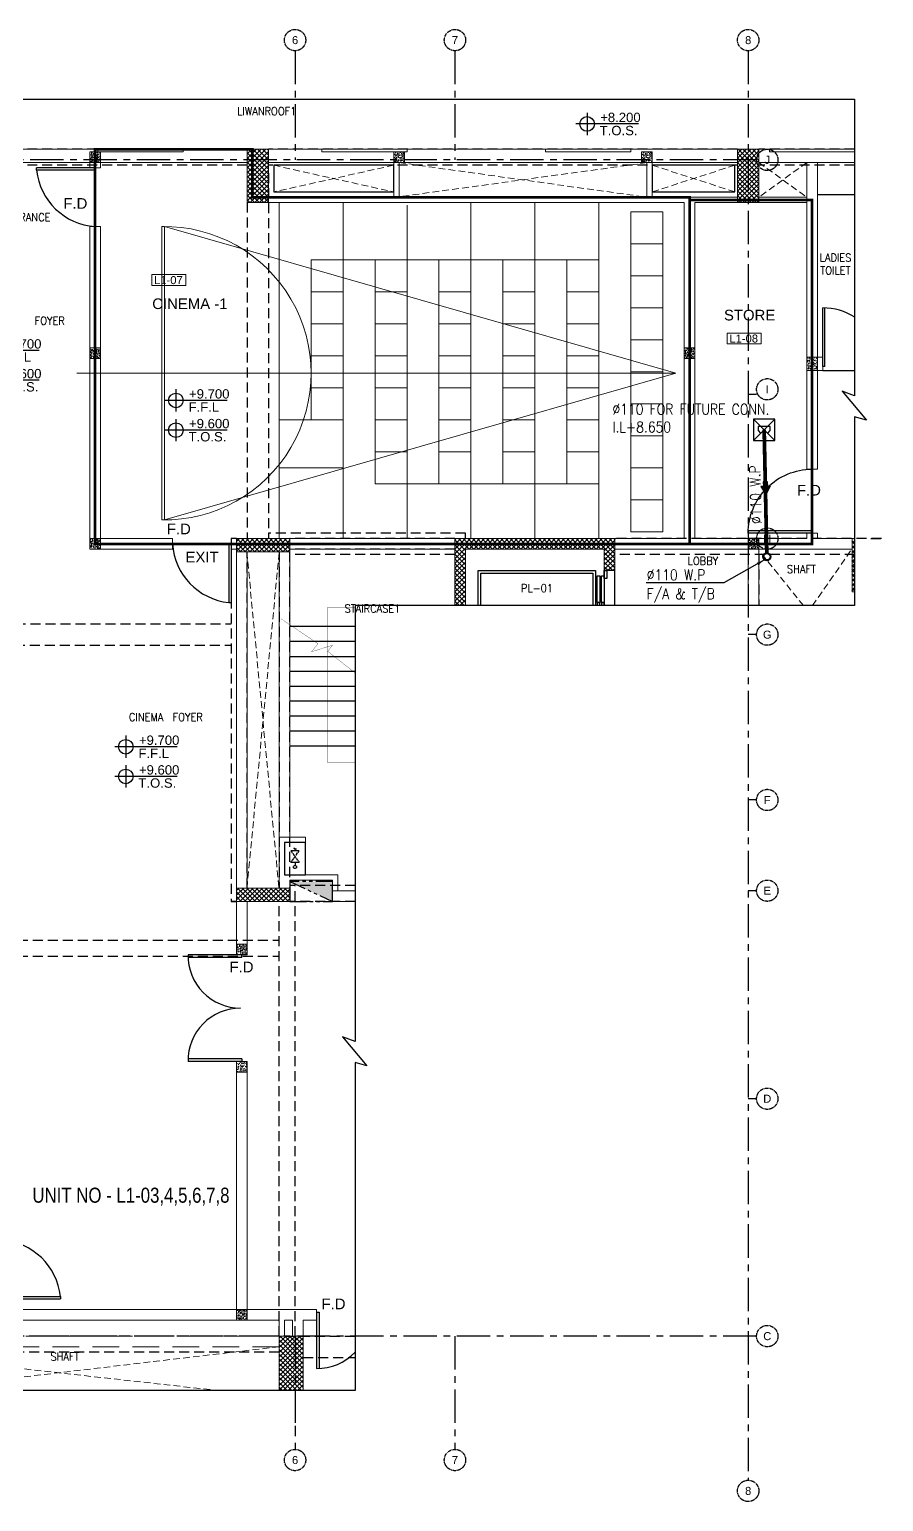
# Model space of a CAD drawing. Header units: millimetres. Extents: x 120409 to 293413, y 279268 to 473550.
# Drawn here: x 141125 to 157148, y 285321 to 312918 of the extents above; entities that cross this region are included whole.
import ezdxf
from ezdxf.enums import TextEntityAlignment as Align

# ---------------------------------------------------------------- set-up
doc = ezdxf.new("R2010")
doc.units = ezdxf.units.MM
doc.header["$LTSCALE"] = 50
doc.header["$MEASUREMENT"] = 0
for name, pattern in [('BASE PLANS-J 2-4-16$0$CENTER', [2, 1.25, -0.25, 0.25, -0.25]), ('BASE PLANS-J 2-4-16$0$HIDDENX2', [0.75, 0.5, -0.25]), ('BASE PLANS-J 2-4-16$0$PHANTOM2', [1.25, 0.625, -0.125, 0.125, -0.125, 0.125, -0.125]), ('BASEMENT$0$HIDDEN', [0.375, 0.25, -0.125]), ('CENTER2', [1.125, 0.75, -0.125, 0.125, -0.125]), ('DASHED2', [9.525, 6.35, -3.175]), ('FF$0$HIDDEN2', [0.1875, 0.125, -0.0625])]:
    doc.linetypes.add(name, pattern=pattern)
for name, color, linetype, lineweight in [('A-DIMENSION', 2, 'Continuous', 9), ('A-LEASING LINE', 255, 'DASHED2', 9), ('A-LEASING NUMBER', 255, 'Continuous', 9), ('BASE PLANS-J 2-4-16$0$A-BLOCK', 255, 'Continuous', 18), ('BASE PLANS-J 2-4-16$0$A-CINEMA DETAILS', 255, 'Continuous', 13), ('BASE PLANS-J 2-4-16$0$A-Concrete post &encasement added 28-3-2011', 255, 'Continuous', 5), ('BASE PLANS-J 2-4-16$0$A-HIDDEN', 8, 'BASE PLANS-J 2-4-16$0$HIDDENX2', 9), ('BASE PLANS-J 2-4-16$0$S-COL', 255, 'Continuous', 20), ('W.P', 40, 'CENTER2', 13)]:
    doc.layers.add(name, color=color, linetype=linetype, lineweight=lineweight)
for name, color, linetype in [('A-LEVEL', 255, 'Continuous'), ('A-TEXT', 255, 'Continuous'), ('BASE PLANS-J 2-4-16$0$A-AXIS', 255, 'Continuous'), ('BASE PLANS-J 2-4-16$0$A-DOOR', 255, 'Continuous'), ('BASE PLANS-J 2-4-16$0$A-TEXT', 255, 'Continuous'), ('BASE PLANS-J 2-4-16$0$AC-Fresh DUCT', 255, 'Continuous'), ('BASE PLANS-J 2-4-16$0$Axis', 8, 'BASE PLANS-J 2-4-16$0$CENTER'), ('BASE PLANS-J 2-4-16$0$BS-TOILET FUR', 255, 'Continuous'), ('BASE PLANS-J 2-4-16$0$ELEV.', 252, 'Continuous'), ('BASE PLANS-J 2-4-16$0$FD', 255, 'Continuous'), ('BASE PLANS-J 2-4-16$0$LIFTS', 8, 'Continuous'), ('BASE PLANS-J 2-4-16$0$P-FIRE-HOSE', 255, 'BASE PLANS-J 2-4-16$0$PHANTOM2'), ('BASE PLANS-J 2-4-16$0$S-COL-HAT', 8, 'Continuous'), ('BASE PLANS-J 2-4-16$0$stair', 8, 'Continuous'), ('DIM', 255, 'Continuous'), ('DIM2', 222, 'Continuous'), ('DR ARROW', 6, 'Continuous'), ('FF$0$A-CONCRETE HIDDEN', 8, 'FF$0$HIDDEN2'), ('OPNG_BOX', 7, 'Continuous'), ('OUT RETAIL', 253, 'Continuous'), ('P-PIPE-DRA', 40, 'Continuous'), ('P-PIPE-DRA-TXT', 181, 'Continuous'), ('PIPE RISE & DROP', 3, 'Continuous'), ('TBK', 7, 'Continuous')]:
    doc.layers.add(name, color=color, linetype=linetype)
doc.styles.add('ARIAL', font='ARIALUNI.TTF')
doc.styles.add('BASE PLANS-J 2-4-16$0$ARIAL', font='ARIALUNI.TTF')
doc.styles.add('BASE PLANS-J 2-4-16$0$style1', font='arial.ttf')
doc.styles.add('FRAME-ARIAL', font='arial.ttf', dxfattribs={"width": 0.8, "height": 0.35})
doc.styles.add('ROMANS', font='ROMANS.shx', dxfattribs={"width": 0.9})
doc.styles.add('SS', font='romand.shx', dxfattribs={"width": 0.85, "height": 200})
doc.styles.add('VK', font='arial.ttf', dxfattribs={"width": 0.8})
doc.dimstyles.new('JAHRA CINEMA', dxfattribs={"dimtxt": 180, "dimasz": 150, "dimexe": 50, "dimexo": 50, "dimgap": 80, "dimtad": 1, "dimdec": 0, "dimlfac": 0.1, "dimzin": 1, "dimdsep": 46, "dimtxsty": 'ROMANS', "dimcen": 0.09, "dimdle": 50, "dimclrd": 222, "dimclre": 222, "dimclrt": 3, "dimadec": 0, "dimazin": 0, "dimtfac": 1, "dimtdec": 0, "dimtix": 1, "dimtmove": 2, "dimatfit": 3, "dimfxl": 0.1, "dimtolj": 1, "dimtzin": 0, "dimlwd": -1, "dimarcsym": 0})
pattern_1 = [(135, (115077.23, 0), (-44.194174, -44.194174), []), (225, (115077.23, 0), (44.194174, -44.194174), [])]
pattern_2 = [(140, (115077.23, 0), (6.275213, 71.726018), [7.5, -82.5]), (85, (115077.23, 0), (-75.219213, -13.875133), [6, -66]), (190.451444, (115077.75, 5.98), (-68.943999, 57.850885), [6.37402, -70.114211]), (136.1842, (115057.23, 1e-15), (16.551928, 106.724133), [11.25, -123.75]), (186.635635, (115058.61, 8.89), (-97.41186, 93.466195), [9.561034, -105.171376]), (81.184164, (115057.23, 1e-15), (-97.41186, 93.466195), [9, -99]), (111, (115062.23, 10), (40.261889, 59.690705), [7.5, -82.5]), (56, (115062.23, 10), (-72.515005, 24.331533), [6, -66]), (161.451445, (115065.585, 14.974), (-32.253115, 84.022238), [6.374019, -70.114211]), (127.5, (115077.23, 0), (-33.2893854, 1.2159855), [0, -65.2, 0, -67, 0, -66.25]), (97.5, (115077.23, 0), (-39.441171, 26.3069537), [0, -38.2, 0, -63.7, 0, -25.25]), (57.5, (115077.23, -22.3), (2.2554872, 53.3822436), [0, -25, 0, -78, 0, -103.5]), (47.5, (115077.23, -32.3), (-10.010498, 58.318617), [0, -32.5, 0, -51.8, 0, -73.5])]

# ---------------------------------------------------------------- blocks, each defined once
blk = doc.blocks.new('BASE PLANS-J 2-4-16$0$ax-new')
at = {"layer": 'BASE PLANS-J 2-4-16$0$Axis', "ltscale": 10}
for p, q in [((-139622, 419318), (-139622, 393099)), ((-135222, 419318), (-135222, 417273)), ((-132222, 419318), (-132222, 417273)), ((-126622, 419318), (-126622, 417273)), ((-123222, 419318), (-123222, 417273)), ((-117822, 419318), (-117822, 417273)), ((-114822, 419318), (-114822, 417273)), ((-109322, 419318), (-109322, 392521)), ((-109164, 417273), (-139655, 417273)), ((-139494, 412873), (-139655, 412873)), ((-109164, 412873), (-109322, 412873)), ((-139494, 410173), (-139655, 410173)), ((-109164, 410173), (-109322, 410173)), ((-139494, 408373), (-139655, 408373)), ((-109164, 408373), (-109322, 408373)), ((-139494, 405273), (-139655, 405273)), ((-109164, 405273), (-109322, 405273)), ((-139494, 403573), (-139655, 403573)), ((-109164, 403573), (-109322, 403573)), ((-139494, 399673), (-139655, 399673)), ((-109164, 399673), (-109322, 399673)), ((-109164, 395223), (-139655, 395223)), ((-135222, 395223), (-135222, 393099)), ((-132222, 395223), (-132222, 393099)), ((-126622, 395223), (-126622, 393099)), ((-123222, 395223), (-123222, 393099)), ((-117822, 395223), (-117822, 393099)), ((-114822, 395223), (-114822, 393099))]:
    blk.add_line(p, q, dxfattribs=at)
at = {"layer": 'BASE PLANS-J 2-4-16$0$Axis'}
for centre in [(-139622, 419518), (-135222, 419518), (-132222, 419518), (-126622, 419518), (-123222, 419518), (-117822, 419518), (-114822, 419518), (-109322, 419518), (-139855, 417273), (-108964, 417273), (-108964, 412972), (-139855, 412873), (-139855, 410173), (-108964, 410173), (-139855, 408373), (-108964, 408373), (-139855, 405273), (-108964, 405273), (-139855, 403573), (-108964, 403573), (-139855, 399673), (-108964, 399673), (-139855, 395222), (-108964, 395222), (-139622, 392899), (-135222, 392899), (-132222, 392899), (-126622, 392899), (-123222, 392899), (-117822, 392899), (-114822, 392899), (-109322, 392321)]:
    blk.add_circle(centre, 200, dxfattribs=at)
at = {"layer": 'BASE PLANS-J 2-4-16$0$Axis', "style": 'BASE PLANS-J 2-4-16$0$style1'}
for s, p in [('1', (-139622, 419518)), ('2', (-135222, 419518)), ('3', (-132222, 419518)), ('4', (-126622, 419518)), ('5', (-123219, 419518)), ('6', (-117822, 419518)), ('7', (-114822, 419518)), ('8', (-109322, 419518)), ('J', (-139855, 417273)), ('J', (-108964, 417273)), ('I', (-139855, 412873)), ('I', (-108964, 412972)), ('H', (-139855, 410173)), ('H', (-108964, 410173)), ('G', (-139855, 408373)), ('G', (-108964, 408373)), ('F', (-139855, 405273)), ('F', (-108964, 405273)), ('E', (-139855, 403573)), ('E', (-108964, 403573)), ('D', (-139855, 399673)), ('D', (-108964, 399673)), ('C', (-139855, 395222)), ('C', (-108964, 395222)), ('1', (-139622, 392899)), ('2', (-135222, 392899)), ('3', (-132222, 392899)), ('4', (-126622, 392899)), ('5', (-123219, 392899)), ('6', (-117822, 392899)), ('7', (-114822, 392899)), ('8', (-109322, 392321))]:
    blk.add_text(s, height=150, dxfattribs=at).set_placement(p, align=Align.MIDDLE)
blk = doc.blocks.new('BASE PLANS-J 2-4-16$0$DOOR SINGLE1')
at = {"layer": 'BASE PLANS-J 2-4-16$0$A-DOOR'}
for p, q in [((-11552.4, 19407.6), (-11555.3, 19407.6)), ((-11555.3, 19407.6), (-11555.3, 19327.6)), ((-11552.4, 19407.6), (-11552.4, 19327.6))]:
    blk.add_line(p, q, dxfattribs=at)
blk.add_arc((-11555.3, 19407.6), 80, 270, 0, dxfattribs=at)
blk = doc.blocks.new('BASE PLANS-J 2-4-16$0$fc1')
at = {"layer": 'BASE PLANS-J 2-4-16$0$P-FIRE-HOSE'}
for p, q in [((152, 200), (113, 200)), ((370, 200), (425, 200))]:
    blk.add_line(p, q, dxfattribs=at)
for points in [[(0, 0), (600, 0), (600, 400), (0, 400)], [(370, 280), (370, 120), (152, 280), (152, 120)]]:
    blk.add_lwpolyline(points, close=True, dxfattribs=at)
blk.add_circle((455, 200), 30.6, dxfattribs=at)
for centre, radius, start, end in [((134, 188), 23.9, 148.913, 211.087), ((90, 214), 26.5, 328.913, 26.8513)]:
    blk.add_arc(centre, radius, start, end, dxfattribs=at)
blk = doc.blocks.new('BASE PLANS-J 2-4-16$0$fcd')
at = {"layer": 'BASE PLANS-J 2-4-16$0$P-FIRE-HOSE'}
h = blk.add_hatch(color=256, dxfattribs=at)
h.dxf.hatch_style = 1
h.paths.add_polyline_path([(-80, 0), (-80, -37), (0, -37), (-33.5, -21.5), (-34.2, -21.2), (-34.9, -20.9)])
blk.add_line((0, -37), (-80, 0), dxfattribs=at)
blk.add_lwpolyline([(-80, -37), (0, -37), (0, 0), (-80, 0)], close=True, dxfattribs=at)
blk = doc.blocks.new('HK')
for points in [[(82.2, 0), (-17.8, 0)], [(0, 17.8), (0, -17.8)]]:
    blk.add_lwpolyline(points)
blk.add_circle((0, 0), 11.7)
at = {"style": 'VK'}
for tag, p in [('REL', (21, 3)), ('APS', (20.2, -18))]:
    blk.add_attdef(tag, p, '', height=15, dxfattribs=at)
blk = doc.blocks.new('LEASING')
at = {"layer": 'A-LEASING NUMBER'}
blk.add_lwpolyline([(271, 87), (799, 87), (799, 255), (271, 255)], close=True, dxfattribs=at)
at = {"layer": 'A-LEASING NUMBER', "style": 'ARIAL'}
blk.add_attdef('4TH-01', text='', height=100, dxfattribs=at).set_placement((530, 170), align=Align.MIDDLE_CENTER)
blk = doc.blocks.new('A$C15096C43')
at = {"layer": 'FF$0$A-CONCRETE HIDDEN', "ltscale": 30}
for p, q in [((3800, 600), (0, 600)), ((20503, 600), (4200, 600)), ((12400, 600), (12400, -8300)), ((12800, 600), (12800, -8300)), ((29700, 600), (20903, 600)), ((31897, 600), (30100, 600)), ((3800, 300), (0, 300)), ((12400, 300), (4200, 300)), ((20503, 300), (12800, 300)), ((29699, 300), (20899, 300)), ((31897, 300), (30100, 300)), ((-400, 0), (-400, -7700)), ((-150, 0), (-150, -7700)), ((20899, 150), (20899, -6700)), ((3800, -400), (3800, -8300)), ((4100, -400), (4100, -8300)), ((20499, -400), (20499, -6700)), ((32400, -6700), (27400, -6700)), ((32200, -6700), (32440, -6700)), ((20499, -13250), (20499, -6950)), ((21099, -6950), (21099, -13250)), ((21298, -6950), (21299, -13500)), ((31900, -7000), (27400, -7000)), ((29900, -7000), (29900, -7957)), ((30099, -7000), (30099, -7957)), ((-400, -8500), (-400, -9584)), ((6799, -8300), (-100, -8300)), ((-100, -8300), (-100, -9584)), ((6799, -8500), (-1, -8500)), ((6700, -11600), (6700, -8500)), ((7999, -8300), (20199, -8300)), ((7000, -11629), (7000, -8729)), ((7798, -14250), (7798, -8600)), ((7998, -14250), (7998, -8600)), ((7999, -8700), (12300, -8700)), ((13050, -8700), (20199, -8700)), ((15850, -13000), (15850, -8700)), ((16150, -13000), (16150, -8700)), ((7000, -11600), (7000, -14200)), ((22526, -13200), (21299, -13200)), ((21401, -21650), (21401, -13200)), ((20300, -13500), (20199, -13500)), ((20300, -13250), (20299, -13250)), ((21101, -21650), (21101, -13500)), ((22526, -13500), (21299, -13500)), ((21303, -13290), (21303, -13290)), ((15800, -21650), (15800, -13600)), ((16200, -21650), (16200, -13600)), ((7999, -14150), (15800, -14150)), ((16200, -14225), (21100, -14225)), ((7750, -14550), (7750, -21650)), ((7999, -14550), (15800, -14550)), ((8150, -14550), (8150, -21650)), ((10650, -21150), (10650, -14550, 0)), ((10900, -21400), (10900, -14550, 0)), ((12349, -14550), (12349, -21650)), ((12650, -14550), (12650, -21650)), ((16200, -14525), (21100, -14525)), ((7750, -16250), (7750, -21150)), ((7750, -16250), (7950, -16250)), ((7950, -16250), (7950, -21150)), ((6443, -21150), (7750, -21150)), ((6443, -21150), (7750, -21150)), ((10650, -21150), (7950, -21150)), ((10900, -21400), (7750, -21400)), ((6443, -21650), (12299, -21650)), ((21101, -21650), (12600, -21650)), ((21211, -21650), (22526, -21650)), ((6443, -22050), (12350, -22050)), ((21101, -21950), (12600, -21950)), ((21550, -22050), (22526, -22050)), ((21400, -23050), (21400, -23569))]:
    blk.add_line(p, q, dxfattribs=at)
for points in [[(24600, -6700), (24600, -6600), (20900, -6600)], [(20300, -6700), (20199, -6700), (20199, -13500), (20300, -13500)], [(24400, -6700), (21300, -6700)], [(24400, -6900), (21300, -6900)], [(24400, -7000), (21300, -7000)]]:
    blk.add_lwpolyline(points, dxfattribs=at)
blk = doc.blocks.new('FFC')
at = {"layer": 'P-PIPE-DRA', "color": 3, "ltscale": 10000}
blk.add_lwpolyline([(-263, -200), (137, -200), (137, 200), (-263, 200)], close=True, dxfattribs=at)
blk.add_lwpolyline([(-127, -68), (-80, -115), (0, -115), (0, 115), (-80, 115), (-127, 68)], dxfattribs=at)
blk = doc.blocks.new('OPNG-BOX')
at = {"layer": 'OPNG_BOX', "linetype": 'BASEMENT$0$HIDDEN', "ltscale": 300}
for p, q in [((86692, 74724), (87092, 74324)), ((87092, 74724), (86692, 74324))]:
    blk.add_line(p, q, dxfattribs=at)
blk.add_lwpolyline([(86692, 74324), (87092, 74324), (87092, 74724), (86692, 74724)], close=True, dxfattribs=at)
blk = doc.blocks.new('ARR')
at = {"layer": 'DR ARROW'}
h = blk.add_hatch(color=256, dxfattribs=at)
h.paths.add_polyline_path([(0, 0), (-45.5, 27), (-45.5, -27)])
h.paths.add_polyline_path([(-45.5, 12), (-71.4, 12), (-71.4, -12), (-45.5, -12)])
for p, q in [((-45.5, 27), (0, 0)), ((-45.5, -27), (-45.5, 27)), ((-45.5, -27), (0, 0))]:
    blk.add_line(p, q, dxfattribs=at)
blk.add_lwpolyline([(-71.4, 12), (-45.5, 12), (-45.5, -12), (-71.4, -12)], close=True, dxfattribs=at)

msp = doc.modelspace()

# ---------------------------------------------------------------- hatches: boundary and pattern name
at = {"layer": 'BASE PLANS-J 2-4-16$0$A-Concrete post &encasement added 28-3-2011', "ltscale": 15}
h = msp.add_hatch(dxfattribs=at)
h.set_pattern_fill('AR-CONC', color=256, scale=10, angle=90)
h.set_pattern_definition(pattern_2)
h.paths.add_polyline_path([(142258, 310623), (142458, 310623), (142458, 310423), (142258, 310423)])
h = msp.add_hatch(dxfattribs=at)
h.set_pattern_fill('AR-CONC', color=256, scale=10, angle=90)
h.set_pattern_definition([(140, (123477.446, -2e-05), (6.275213, 71.726018), [7.5, -82.5]), (85, (123477.446, -2e-05), (-75.219213, -13.875133), [6, -66]), (190.451444, (123477.97, 5.98), (-68.943999, 57.850885), [6.37402, -70.114211]), (136.1842, (123457.446, -2e-05), (16.551928, 106.724133), [11.25, -123.75]), (186.635635, (123458.82, 8.89), (-97.41186, 93.466195), [9.561034, -105.171376]), (81.184164, (123457.45, -2e-05), (-97.41186, 93.466195), [9, -99]), (111, (123462.446, 10), (40.261889, 59.690705), [7.5, -82.5]), (56, (123462.446, 10), (-72.515005, 24.331533), [6, -66]), (161.451445, (123465.8, 14.974), (-32.253115, 84.022238), [6.374019, -70.114211]), (127.5, (123477.446, -2e-05), (-33.2893854, 1.2159855), [0, -65.2, 0, -67, 0, -66.25]), (97.5, (123477.446, -2e-05), (-39.441171, 26.3069537), [0, -38.2, 0, -63.7, 0, -25.25]), (57.5, (123477.446, -22.3), (2.2554872, 53.3822436), [0, -25, 0, -78, 0, -103.5]), (47.5, (123477.446, -32.3), (-10.010498, 58.318617), [0, -32.5, 0, -51.8, 0, -73.5])])
h.paths.add_polyline_path([(147958, 310623), (148158, 310623), (148158, 310423), (147958, 310423)])
h = msp.add_hatch(dxfattribs=at)
h.set_pattern_fill('AR-CONC', color=256, scale=10, angle=90)
h.set_pattern_definition([(140, (128128.42, 0.0002), (6.275213, 71.726018), [7.5, -82.5]), (85, (128128.42, 0.0002), (-75.219213, -13.875133), [6, -66]), (190.451444, (128128.94, 5.98), (-68.943999, 57.850885), [6.37402, -70.114211]), (136.1842, (128108.42, 0.0002), (16.551928, 106.724133), [11.25, -123.75]), (186.635635, (128109.8, 8.89), (-97.41186, 93.466195), [9.561034, -105.171376]), (81.184164, (128108.42, 0.0002), (-97.41186, 93.466195), [9, -99]), (111, (128113.42, 10), (40.261889, 59.690705), [7.5, -82.5]), (56, (128113.42, 10), (-72.515005, 24.331533), [6, -66]), (161.451445, (128116.774, 14.974), (-32.253115, 84.022238), [6.374019, -70.114211]), (127.5, (128128.42, 0.0002), (-33.2893854, 1.2159855), [0, -65.2, 0, -67, 0, -66.25]), (97.5, (128128.42, 0.0002), (-39.441171, 26.3069537), [0, -38.2, 0, -63.7, 0, -25.25]), (57.5, (128128.42, -22.3), (2.2554872, 53.3822436), [0, -25, 0, -78, 0, -103.5]), (47.5, (128128.42, -32.3), (-10.010498, 58.318617), [0, -32.5, 0, -51.8, 0, -73.5])])
h.paths.add_polyline_path([(152609, 310623), (152809, 310623), (152809, 310423), (152609, 310423)])
h = msp.add_hatch(dxfattribs=at)
h.set_pattern_fill('AR-CONC', color=256, scale=10, angle=90)
h.set_pattern_definition(pattern_2)
h.paths.add_polyline_path([(142258, 306948), (142458, 306948), (142458, 306748), (142258, 306748)])
h = msp.add_hatch(dxfattribs=at)
h.set_pattern_fill('AR-CONC', color=256, scale=10, angle=90)
h.set_pattern_definition(pattern_2)
h.paths.add_polyline_path([(153408, 306948), (153608, 306948), (153608, 306748), (153408, 306748)])
h = msp.add_hatch(dxfattribs=at)
h.set_pattern_fill('AR-CONC', color=256, scale=10, angle=90)
h.set_pattern_definition(pattern_2)
h.paths.add_polyline_path([(155708, 306773), (155908, 306773), (155908, 306523), (155708, 306523)])
h = msp.add_hatch(dxfattribs=at)
h.set_pattern_fill('AR-CONC', color=256, scale=10, angle=90)
h.set_pattern_definition(pattern_2)
h.paths.add_polyline_path([(142258, 303373), (142458, 303373), (142458, 303173), (142258, 303173)])
h = msp.add_hatch(dxfattribs=at)
h.set_pattern_fill('AR-CONC', color=256, scale=10, angle=90)
h.set_pattern_definition(pattern_2)
h.paths.add_polyline_path([(154608, 303373), (154808, 303373), (154808, 303173), (154608, 303173)])
h = msp.add_hatch(dxfattribs=at)
h.set_pattern_fill('AR-CONC', color=256, scale=10, angle=90)
h.set_pattern_definition(pattern_2)
h.paths.add_polyline_path([(145008, 295773), (145208, 295773), (145208, 295573), (145008, 295573)])
h = msp.add_hatch(dxfattribs=at)
h.set_pattern_fill('AR-CONC', color=256, scale=10, angle=90)
h.set_pattern_definition(pattern_2)
h.paths.add_polyline_path([(145008, 293573), (145208, 293573), (145208, 293373), (145008, 293373)])
h = msp.add_hatch(dxfattribs=at)
h.set_pattern_fill('AR-CONC', color=256, scale=10, angle=90)
h.set_pattern_definition([(140, (119577.17, -0.0003), (6.275213, 71.726018), [7.5, -82.5]), (85, (119577.17, -0.0003), (-75.219213, -13.875133), [6, -66]), (190.451444, (119577.69, 5.98), (-68.943999, 57.850885), [6.37402, -70.114211]), (136.1842, (119557.17, -0.0003), (16.551928, 106.724133), [11.25, -123.75]), (186.635635, (119558.55, 8.89), (-97.41186, 93.466195), [9.561034, -105.171376]), (81.184164, (119557.17, -0.0003), (-97.41186, 93.466195), [9, -99]), (111, (119562.17, 10), (40.261889, 59.690705), [7.5, -82.5]), (56, (119562.17, 10), (-72.515005, 24.331533), [6, -66]), (161.451445, (119565.524, 14.974), (-32.253115, 84.022238), [6.374019, -70.114211]), (127.5, (119577.168, -0.0003), (-33.2893854, 1.2159855), [0, -65.2, 0, -67, 0, -66.25]), (97.5, (119577.17, -0.0003), (-39.441171, 26.3069537), [0, -38.2, 0, -63.7, 0, -25.25]), (57.5, (119577.168, -22.3), (2.2554872, 53.3822436), [0, -25, 0, -78, 0, -103.5]), (47.5, (119577.17, -32.3), (-10.010498, 58.318617), [0, -32.5, 0, -51.8, 0, -73.5])])
h.paths.add_polyline_path([(145008, 288923), (145208, 288923), (145208, 288723), (145008, 288723)])
at = {"layer": 'BASE PLANS-J 2-4-16$0$S-COL-HAT', "ltscale": 15}
h = msp.add_hatch(dxfattribs=at)
h.set_pattern_fill('ANSI37', color=256, scale=500, angle=90)
h.set_pattern_definition(pattern_1)
h.paths.add_polyline_path([(145607, 310673), (145207, 310673), (145207, 309673), (145607, 309673)])
h = msp.add_hatch(dxfattribs=at)
h.set_pattern_fill('ANSI37', color=256, scale=500, angle=90)
h.set_pattern_definition(pattern_1)
h.paths.add_polyline_path([(154808, 310673), (154408, 310673), (154408, 309673), (154808, 309673)])
h = msp.add_hatch(dxfattribs=at)
h.set_pattern_fill('ANSI37', color=256, scale=500, angle=90)
h.set_pattern_definition(pattern_1)
h.paths.add_polyline_path([(145008, 303373), (145008, 303123), (146008, 303123), (146008, 303373)])
h = msp.add_hatch(dxfattribs=at)
h.set_pattern_fill('ANSI37', color=256, scale=500, angle=90)
h.set_pattern_definition(pattern_1)
h.paths.add_polyline_path([(149108, 302116), (149308, 302116), (149308, 303173), (151908, 303173), (151908, 302773), (152108, 302773), (152108, 303373), (149108, 303373)])
h = msp.add_hatch(dxfattribs=at)
h.set_pattern_fill('ANSI37', color=256, scale=500, angle=90)
h.set_pattern_definition(pattern_1)
h.paths.add_polyline_path([(156605, 302373), (156605, 303373), (156558, 303373), (156558, 302373)])
h = msp.add_hatch(dxfattribs=at)
h.set_pattern_fill('ANSI37', color=256, scale=500, angle=90)
h.set_pattern_definition(pattern_1)
h.paths.add_polyline_path([(145008, 296823), (145008, 296573), (146008, 296573), (146008, 296823)])
h = msp.add_hatch(dxfattribs=at)
h.set_pattern_fill('ANSI37', color=256, scale=500, angle=90)
h.set_pattern_definition(pattern_1)
h.paths.add_polyline_path([(145808, 287402), (146258, 287402), (146258, 288422), (145808, 288422)])

# ---------------------------------------------------------------- linework, layer by layer
at = {"layer": 'A-LEASING LINE', "const_width": 50}
for points in [[(142358, 310673), (145308, 310673), (145308, 309773), (153508, 309773), (153508, 303273), (142358, 303273)], [(153508, 303273), (155808, 303273), (155808, 309723), (153508, 309723)]]:
    msp.add_lwpolyline(points, close=True, dxfattribs=at)
at = {"layer": 'BASE PLANS-J 2-4-16$0$A-BLOCK'}
for p, q in [((142408, 310673), (139808, 310673)), ((142408, 310673), (144008, 310673)), ((146608, 310673), (148208, 310673)), ((150808, 310673), (152408, 310673)), ((155008, 310673), (156608, 310673)), ((137508, 310423), (145207, 310423)), ((142258, 310423), (145207, 310423)), ((145207, 310423), (142258, 310423)), ((142258, 310323), (142258, 310423)), ((142258, 310323), (142458, 310323)), ((142458, 310323), (142458, 310423)), ((145607, 310423), (153608, 310423)), ((152809, 310423), (152809, 309773)), ((153608, 310423), (154408, 310423)), ((154808, 310423), (156605, 310423)), ((155708, 310423), (155708, 304673)), ((155908, 310423), (155908, 308073)), ((152709, 309773), (145607, 309773)), ((145607, 309673), (153408, 309673)), ((147008, 308598), (147008, 309673)), ((149408, 308598), (149408, 309673)), ((150608, 308598), (150608, 309673)), ((151808, 308598), (151808, 309673)), ((154408, 309773), (152809, 309773)), ((153408, 309673), (153408, 303373)), ((153608, 309673), (153608, 303373)), ((153608, 309673), (154408, 309673)), ((154808, 309773), (155708, 309773)), ((154808, 309673), (155708, 309673)), ((148208, 308598), (148208, 309623)), ((142258, 309223), (142458, 309223)), ((142258, 307823), (142258, 309223)), ((142458, 303373), (142458, 309223)), ((146408, 308598), (151808, 308598)), ((155908, 308073), (155908, 304673)), ((142258, 303173), (142258, 307823)), ((156008, 306773), (155908, 306773)), ((156008, 306523), (156008, 306773)), ((156008, 306523), (155908, 306523)), ((147008, 304698), (147008, 303373)), ((148208, 304398), (151808, 304398)), ((148208, 304398), (148208, 303373)), ((149408, 304473), (149408, 303373)), ((150608, 304473), (150608, 303373)), ((151808, 304473), (151808, 303373)), ((155908, 304673), (155708, 304673, 0)), ((143808, 303373), (142458, 303373)), ((143808, 303173), (143808, 303373)), ((149108, 303373), (144908, 303373)), ((144908, 303173), (144908, 303373)), ((146405, 303373), (148958, 303373)), ((153408, 303373), (152108, 303373)), ((155708, 303373), (153608, 303373)), ((155708, 303473), (155708, 303373)), ((155908, 303473), (155708, 303473)), ((155908, 303473), (155908, 303373)), ((156558, 303373), (155908, 303373)), ((142258, 303173), (143808, 303173)), ((145008, 303173), (144908, 303173)), ((145008, 303123), (145008, 295573)), ((145208, 303123), (145208, 296823)), ((149108, 303173), (146008, 303173)), ((152108, 303173), (154609, 303173)), ((154609, 303173), (154609, 302116)), ((154808, 303173), (156558, 303173)), ((154809, 302116), (154809, 303173)), ((147234, 296773), (146808, 296773)), ((145208, 296573), (145208, 295573)), ((145208, 295573), (145008, 295573)), ((145208, 293573), (145008, 293573)), ((145008, 288923), (145008, 293573)), ((137308, 288723), (145808, 288723)), ((140708, 288923), (145008, 288923)), ((144429, 288723), (141697, 288723)), ((145908, 288723), (146058, 288723)), ((146058, 288422), (146058, 288723)), ((146258, 288422), (146258, 288723)), ((146508, 288723), (146259, 288723)), ((146508, 288923), (146508, 288723)), ((146258, 288422), (146258, 288502))]:
    msp.add_line(p, q, dxfattribs=at)
for points in [[(142408, 310673), (142408, 310623), (144008, 310623), (144008, 310673), (146608, 310673), (146608, 310623), (148208, 310623), (148208, 310673), (150808, 310673)], [(150808, 310673), (150808, 310623), (152408, 310623), (152408, 310673)], [(152408, 310673), (155008, 310673)], [(155008, 310673), (155008, 310623), (156608, 310623), (156608, 310673)], [(147958, 310423), (147958, 309773)], [(148058, 310423), (148058, 309773)], [(152709, 310423), (152709, 309773), (152709, 309773)], [(143608, 309224), (143658, 309224), (143658, 303722), (143608, 303722), (143608, 309224)], [(145808, 296823), (145808, 303123)], [(146008, 297773), (146008, 303123)], [(146307, 297673), (146307, 297773), (145808, 297773), (145808, 296823), (146008, 296823), (146008, 296973), (146808, 296973), (146808, 296773), (146908, 296773), (146908, 297073), (145907, 297073), (145907, 297673), (146307, 297673)], [(146008, 297073), (146008, 297073)], [(146008, 296973), (146808, 296973), (146808, 296573), (147234, 296573)], [(146508, 288923), (145208, 288923), (145208, 293573)], [(145808, 288422), (145808, 288723)], [(145908, 288422), (145908, 288723)]]:
    msp.add_lwpolyline(points, dxfattribs=at)
at = {"layer": 'BASE PLANS-J 2-4-16$0$A-CINEMA DETAILS'}
for p, q in [((145807, 303373), (145807, 309673)), ((153252, 306473), (143658, 309224)), ((147008, 308598), (147008, 305598)), ((142012, 306473), (153252, 306473)), ((143658, 303722), (153252, 306473))]:
    msp.add_line(p, q, dxfattribs=at)
for points in [[(153008, 309498), (153008, 303498), (152408, 303498), (152408, 309498)], [(152408, 309498), (153008, 309498)], [(153008, 308898), (152408, 308898)], [(146408, 305598), (146408, 308598)], [(146408, 308598), (147008, 308598)], [(148208, 308598), (148208, 304398), (147608, 304398), (147608, 308598)], [(147608, 308598), (148208, 308598)], [(149408, 308598), (149408, 304398), (148808, 304398), (148808, 308598)], [(148808, 308598), (149408, 308598)], [(150608, 308598), (150608, 304398), (150008, 304398), (150008, 308598)], [(150008, 308598), (150608, 308598)], [(151808, 308598), (151808, 304398), (151208, 304398), (151208, 308598)], [(151208, 308598), (151808, 308598)], [(153008, 308298), (152408, 308298)], [(147008, 307998), (146408, 307998)], [(148208, 307998), (147608, 307998)], [(149408, 307998), (148808, 307998)], [(150608, 307998), (150008, 307998)], [(151808, 307998), (151208, 307998)], [(153008, 307698), (152408, 307698)], [(147008, 307398), (146408, 307398)], [(148208, 307398), (147608, 307398)], [(149408, 307398), (148808, 307398)], [(150608, 307398), (150008, 307398)], [(151808, 307398), (151208, 307398)], [(153008, 307098), (152408, 307098)], [(147008, 306798), (146408, 306798)], [(148208, 306798), (147608, 306798)], [(149408, 306798), (148808, 306798)], [(150608, 306798), (150008, 306798)], [(151808, 306798), (151208, 306798)], [(153008, 306498), (152408, 306498)], [(147008, 306198), (146408, 306198)], [(148208, 306198), (147608, 306198)], [(149408, 306198), (148808, 306198)], [(150608, 306198), (150008, 306198)], [(151808, 306198), (151208, 306198)], [(153008, 305898), (152408, 305898)], [(148208, 305598), (147608, 305598)], [(149408, 305598), (148808, 305598)], [(150608, 305598), (150008, 305598)], [(151808, 305598), (151208, 305598)], [(153008, 305298), (152408, 305298)], [(148208, 304998), (147608, 304998)], [(149408, 304998), (148808, 304998)], [(150608, 304998), (150008, 304998)], [(151808, 304998), (151208, 304998)], [(153008, 304698), (152408, 304698)], [(153008, 304098), (152408, 304098)]]:
    msp.add_lwpolyline(points, dxfattribs=at)
msp.add_lwpolyline([(145808, 305598), (147008, 305598), (147008, 304698), (145807, 304698)], close=True, dxfattribs=at)
msp.add_arc((143657, 306473), 2751, 268.9843, 91.0157, dxfattribs=at)
at = {"layer": 'BASE PLANS-J 2-4-16$0$A-Concrete post &encasement added 28-3-2011', "ltscale": 15}
for points in [[(142258, 310623), (142458, 310623), (142458, 310423), (142258, 310423)], [(147958, 310623), (148158, 310623), (148158, 310423), (147958, 310423)], [(152609, 310623), (152809, 310623), (152809, 310423), (152609, 310423)], [(142258, 306948), (142458, 306948), (142458, 306748), (142258, 306748)], [(153408, 306948), (153608, 306948), (153608, 306748), (153408, 306748)], [(155708, 306773), (155908, 306773), (155908, 306523), (155708, 306523)], [(142258, 303373), (142458, 303373), (142458, 303173), (142258, 303173)], [(154609, 303373), (154809, 303373), (154809, 303173), (154609, 303173)], [(145008, 295773), (145208, 295773), (145208, 295573), (145008, 295573)], [(145008, 293573), (145208, 293573), (145208, 293373), (145008, 293373)], [(145008, 288923), (145208, 288923), (145208, 288723), (145008, 288723)]]:
    msp.add_lwpolyline(points, close=True, dxfattribs=at)
at = {"layer": 'BASE PLANS-J 2-4-16$0$A-DOOR'}
for p, q in [((142358, 310323), (141258, 310323)), ((141258, 310280), (141258, 310323)), ((142358, 310280), (141258, 310280)), ((156008, 306598), (156008, 307698)), ((156047, 306598), (156047, 307698)), ((156047, 306598), (156008, 306598)), ((144865, 303273), (144865, 302173)), ((144865, 303273), (144908, 303273)), ((144908, 303273), (144908, 302173)), ((145108, 295573), (144101, 295573)), ((145108, 295523), (145108, 295573)), ((145108, 295523), (144101, 295523)), ((145108, 293623), (144101, 293623)), ((145108, 293573), (144101, 293573)), ((145108, 293623), (145108, 293573)), ((140608, 289166), (141708, 289166)), ((140608, 289123), (141708, 289123)), ((141708, 289166), (141708, 289123)), ((146508, 288873), (146508, 287816)), ((146508, 288873), (146558, 288873)), ((146558, 288873), (146558, 287816))]:
    msp.add_line(p, q, dxfattribs=at)
msp.add_lwpolyline([(144865, 302173), (144908, 302173)], dxfattribs=at)
for centre, radius, start, end in [((142441, 310410), 1190, 186.2863, 265.9901), ((156008, 306598), 1100, 57.0822, 90), ((144995, 303356), 1190, 184.0099, 263.7137), ((145084, 295555), 983, 179.1297, 269.9443), ((145085, 293588), 984, 90.1051, 180.8782), ((140524, 289036), 1190, 6.2863, 85.9901), ((146523, 288800), 984, 269.1218, 316.2593)]:
    msp.add_arc(centre, radius, start, end, dxfattribs=at)
at = {"layer": 'BASE PLANS-J 2-4-16$0$A-HIDDEN', "ltscale": 5}
for p, q in [((145708, 310373), (147958, 309872)), ((147958, 310373), (145708, 309873)), ((148058, 310422), (152709, 309773)), ((152709, 310421), (148058, 309781)), ((152809, 310373), (154358, 309873)), ((154358, 310373), (152809, 309873)), ((154808, 310423), (155708, 309773)), ((155708, 310423), (154808, 309773)), ((145204, 303123), (145806, 296823)), ((145207, 296823), (145808, 303098)), ((155645, 302116), (154819, 303140)), ((155814, 302116), (156558, 303181)), ((137308, 288222), (144667, 287402)), ((145808, 288222), (138839, 287402))]:
    msp.add_line(p, q, dxfattribs=at)
at = {"layer": 'BASE PLANS-J 2-4-16$0$A-HIDDEN', "ltscale": 20}
msp.add_line((137308, 288422), (145809, 288422), dxfattribs=at)
msp.add_lwpolyline([(145809, 287402), (145809, 288222), (137308, 288222), (137308, 287402)], dxfattribs=at)
at = {"layer": 'BASE PLANS-J 2-4-16$0$AC-Fresh DUCT', "ltscale": 5}
for points in [[(147958, 310373), (145708, 310373), (145708, 309873), (147958, 309872)], [(154358, 310373), (152809, 310373), (152809, 309873), (154358, 309873)]]:
    msp.add_lwpolyline(points, close=True, dxfattribs=at)
at = {"layer": 'BASE PLANS-J 2-4-16$0$BS-TOILET FUR'}
msp.add_line((155908, 309823), (156605, 309823), dxfattribs=at)
at = {"layer": 'BASE PLANS-J 2-4-16$0$ELEV.'}
msp.add_line((156008, 306523), (156605, 306523), dxfattribs=at)
at = {"layer": 'BASE PLANS-J 2-4-16$0$LIFTS'}
msp.add_line((152108, 302116), (152108, 302773), dxfattribs=at)
for points in [[(149543, 302116), (149543, 302773), (151743, 302773), (151743, 302116)], [(149593, 302116), (149593, 302723), (151693, 302723), (151693, 302116)], [(151828, 302116), (151828, 302168), (151778, 302168), (151778, 302116)], [(151908, 302116), (151908, 302168), (151858, 302168), (151858, 302116)]]:
    msp.add_lwpolyline(points, dxfattribs=at)
for points in [[(151908, 302773), (151958, 302773), (151958, 302623), (151908, 302623)], [(151778, 302678), (151828, 302678), (151828, 302178), (151778, 302178)], [(151858, 302678), (151908, 302678), (151908, 302178), (151858, 302178)]]:
    msp.add_lwpolyline(points, close=True, dxfattribs=at)
at = {"layer": 'BASE PLANS-J 2-4-16$0$S-COL', "ltscale": 15}
for points in [[(145207, 309673), (145607, 309673), (145607, 310673), (145207, 310673)], [(154408, 309673), (154808, 309673), (154808, 310673), (154408, 310673)], [(145008, 303373), (145008, 303123), (146008, 303123), (146008, 303373)], [(145008, 296823), (145008, 296573), (146008, 296573), (146008, 296823)]]:
    msp.add_lwpolyline(points, close=True, dxfattribs=at)
for points in [[(149308, 302116), (149308, 303173), (151908, 303173), (151908, 302773), (152108, 302773), (152108, 303373), (149108, 303373), (149108, 302116)], [(156605, 303373), (156558, 303373), (156558, 302373), (156605, 302373)], [(146258, 287402), (146258, 288422), (145808, 288422), (145808, 287402)]]:
    msp.add_lwpolyline(points, dxfattribs=at)
at = {"layer": 'BASE PLANS-J 2-4-16$0$stair'}
for p, q in [((147234, 301723), (146006, 301723)), ((147234, 301443), (146006, 301443)), ((147234, 300883), (146008, 300883)), ((147234, 300603), (146008, 300603)), ((147234, 300323), (146008, 300323)), ((147234, 300043), (146008, 300043)), ((147234, 299763), (146008, 299763)), ((147234, 299483), (146008, 299483))]:
    msp.add_line(p, q, dxfattribs=at)
for points in [[(152108, 302116), (152108, 302773), (151908, 302773), (151908, 302116)], [(146008, 301163), (147234, 301163)]]:
    msp.add_lwpolyline(points, dxfattribs=at)
at = {"layer": 'BASE PLANS-J 2-4-16$0$stair', "const_width": 5}
for points in [[(147234, 302081), (146718, 302081), (146718, 299176), (147234, 299176)], [(147234, 300856), (146720, 301261), (146810, 301376), (146418, 301250), (146538, 301403), (145842, 301872)]]:
    msp.add_lwpolyline(points, dxfattribs=at)
at = {"layer": 'DIM'}
for points in [[(123399, 306051), (123399, 311612), (156605, 311612), (156605, 306051), (156370, 306135), (156825, 305595), (156605, 305657), (156605, 302116), (147234, 302116), (147234, 293946)], [(147234, 293946), (146999, 294030), (147453, 293490), (147234, 293552)], [(147234, 293552), (147234, 287402), (131151, 287402), (131151, 293552)]]:
    msp.add_lwpolyline(points, dxfattribs=at)
at = {"layer": 'PIPE RISE & DROP', "lineweight": -3, "ltscale": 10000}
msp.add_circle((154958, 303033), 75, dxfattribs=at)
at = {"layer": 'PIPE RISE & DROP', "color": 1, "lineweight": -3, "ltscale": 10000}
msp.add_circle((154958, 303033), 60, dxfattribs=at)
at = {"layer": 'W.P', "ltscale": 18, "const_width": 70}
msp.add_lwpolyline([(154957, 303093), (154908, 305413)], dxfattribs=at)

# ---------------------------------------------------------------- block references
at = {"layer": 'A-DIMENSION'}
msp.add_blockref('OPNG-BOX', (68016, 230889), dxfattribs=at)
at = {"layer": 'A-LEASING NUMBER'}
ref = msp.add_blockref('LEASING', (143098, 308016), dxfattribs=dict(at, xscale=1.2, yscale=1.2, zscale=1.2))
ref.add_attrib('4TH-01', 'L1-07', dxfattribs={"height": 150, "style": 'ARIAL'}).set_placement((143733, 308219), align=Align.MIDDLE_CENTER)
ref = msp.add_blockref('LEASING', (153890, 306921), dxfattribs=dict(at, xscale=1.2, yscale=1.2, zscale=1.2))
ref.add_attrib('4TH-01', 'L1-08', dxfattribs={"height": 150, "style": 'ARIAL'}).set_placement((154525, 307124), align=Align.MIDDLE_CENTER)
at = {"layer": 'A-LEVEL', "xscale": 11.73060000847072, "yscale": 11.73059999720977, "zscale": 17.59589999999999}
for p, values in [((151586, 311146), {'REL': '+8.200', 'APS': 'T.O.S.'}), ((140346, 306900), {'REL': '+9.700', 'APS': 'F.F.L'}), ((140346, 306342), {'REL': '+9.600', 'APS': 'T.O.S.'}), ((143873, 305963), {'REL': '+9.700', 'APS': 'F.F.L'}), ((143873, 305406), {'REL': '+9.600', 'APS': 'T.O.S.'}), ((142933, 299471), {'REL': '+9.700', 'APS': 'F.F.L'}), ((142933, 298914), {'REL': '+9.600', 'APS': 'T.O.S.'})]:
    msp.add_blockref('HK', p, dxfattribs=at).add_auto_attribs(values)
at = {"layer": 'BASE PLANS-J 2-4-16$0$A-AXIS'}
msp.add_blockref('BASE PLANS-J 2-4-16$0$ax-new', (263930, -106800), dxfattribs=at)
at = {"layer": 'BASE PLANS-J 2-4-16$0$A-DOOR', "xscale": -15.00001308743331, "yscale": 15.00001308743331, "zscale": 15.00001308743331, "rotation": 270}
msp.add_blockref('BASE PLANS-J 2-4-16$0$DOOR SINGLE1', (-135307, 476803), dxfattribs=at)
at = {"layer": 'BASE PLANS-J 2-4-16$0$P-FIRE-HOSE', "rotation": 270}
msp.add_blockref('BASE PLANS-J 2-4-16$0$fc1', (145907, 297673), dxfattribs=at)
at = {"layer": 'BASE PLANS-J 2-4-16$0$P-FIRE-HOSE', "xscale": 10, "yscale": 10, "zscale": 10, "rotation": 180}
msp.add_blockref('BASE PLANS-J 2-4-16$0$fcd', (146008, 296573), dxfattribs=at)
at = {"layer": 'DIM'}
msp.add_blockref('A$C15096C43', (124708, 310073), dxfattribs=at)
at = {"layer": 'DR ARROW', "xscale": -3.31710215644531, "yscale": 3.31710215644531, "zscale": 3.31710215644531, "rotation": 91.5826933144048}
msp.add_blockref('ARR', (154938, 304200), dxfattribs=at)
at = {"layer": 'P-PIPE-DRA', "rotation": 89.99999879258168}
msp.add_blockref('FFC', (154908, 305477), dxfattribs=at)

# ---------------------------------------------------------------- texts
at = {"layer": 'A-TEXT', "style": 'ARIAL'}
for s, rotation, p in [('CINEMA -1', 0.0042, (143429, 307676)), ('STORE', 359.9958, (154154, 307463))]:
    msp.add_text(s, height=200, rotation=rotation, dxfattribs=at).set_placement(p)
at = {"layer": 'BASE PLANS-J 2-4-16$0$A-TEXT', "style": 'BASE PLANS-J 2-4-16$0$ARIAL'}
msp.add_text('EXIT', height=200, rotation=359.9958, dxfattribs=at).set_placement((144053, 302926))
at = {"layer": 'BASE PLANS-J 2-4-16$0$FD', "style": 'BASE PLANS-J 2-4-16$0$ARIAL'}
for p in [(141762, 309556), (155523, 304181), (143703, 303454), (144879, 295242), (146605, 288926)]:
    msp.add_text('F.D', height=200, rotation=0.0042, dxfattribs=at).set_placement(p)
at = {"layer": 'OUT RETAIL', "style": 'ROMANS', "width": 0.9}
for tag, p in [('LIWANROOF1', (145577, 311386, 0)), ('ENTRANCE', (141064, 309398)), ('LADIES', (156247, 308640)), ('TOILET', (156244, 308400)), ('FOYER', (141507, 307456)), ('LOBBY', (153759, 302955)), ('SHAFT', (155607, 302801)), ('PL-01', (150647, 302444)), ('STAIRCASE1', (147560, 302061)), ('CINEMA', (143315, 300027)), ('FOYER', (144094, 300027)), ('SHAFT', (141791, 288040, 0))]:
    msp.add_attdef(tag, text='ROOM', height=150, rotation=0, dxfattribs=at).set_placement(p, align=Align.MIDDLE_CENTER)
at = {"layer": 'P-PIPE-DRA-TXT', "color": 3, "style": 'SS', "width": 0.85}
msp.add_text('%%C110 W.P', height=200, rotation=91.5827, dxfattribs=at).set_placement((154860, 303649))
at = {"layer": 'P-PIPE-DRA-TXT', "color": 3, "ltscale": 10, "style": 'SS', "width": 0.85}
for s, p in [('%%C110 W.P', (152704, 302592)), ('F/A & T/B', (152704, 302240))]:
    msp.add_text(s, height=200, dxfattribs=at).set_placement(p)
at = {"layer": 'P-PIPE-DRA-TXT', "color": 3, "insert": (152062, 305898), "char_height": 200, "width": 3327.14, "attachment_point": 1, "style": 'SS'}
msp.add_mtext('%%C110 FOR FUTURE CONN. I.L+8.650', dxfattribs=at)
at = {"layer": 'TBK', "color": 4, "style": 'FRAME-ARIAL', "width": 0.8}
msp.add_text('UNIT NO - L1-03,4,5,6,7,8 ', height=282.24, dxfattribs=at).set_placement((141180, 290923))

# ---------------------------------------------------------------- leaders
at = {"layer": 'DIM2', "ltscale": 10}
msp.add_leader([(154915, 302972), (154152, 302547), (152697, 302547)], dimstyle='JAHRA CINEMA', override={"dimtxsty": 'ROMANS'}, dxfattribs=at)

doc.saveas('drawing.dxf')
